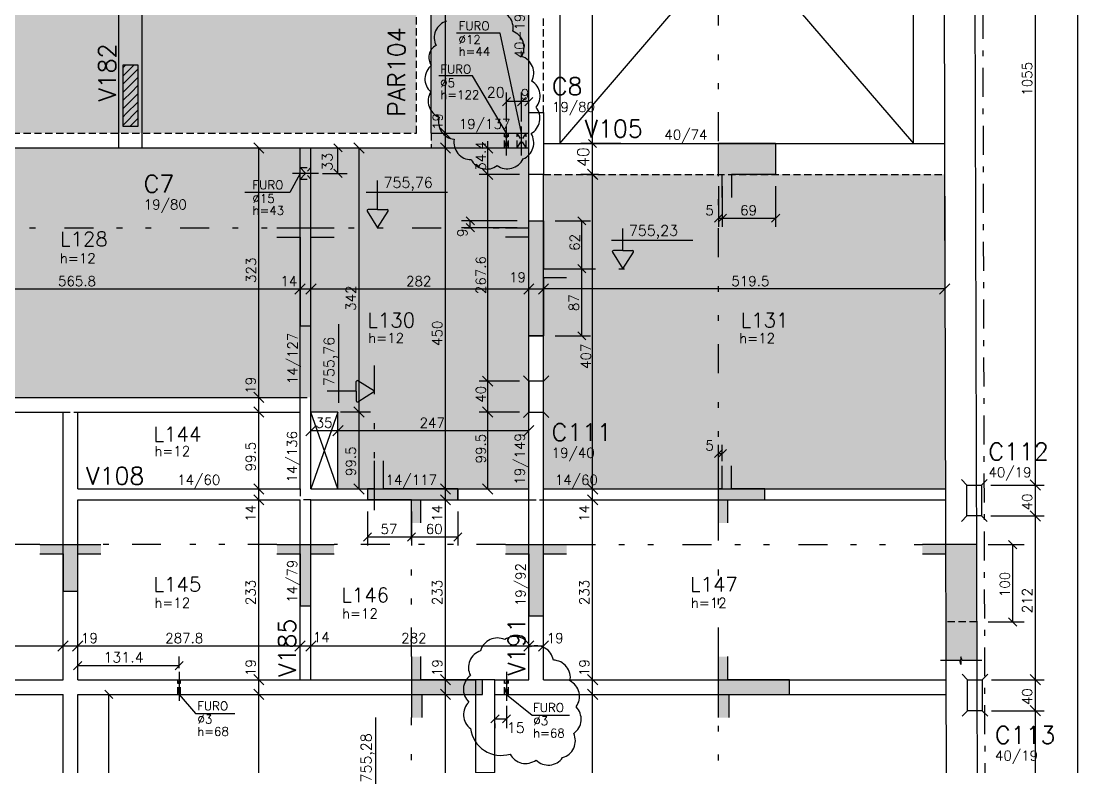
# Model space of a CAD drawing. Extents: x 64041 to 73506, y 0 to 6308.
# Drawn here: x 68149 to 69517, y 4651 to 5616 of the extents above; entities that cross this region are included whole.
import ezdxf

# ---------------------------------------------------------------- set-up
doc = ezdxf.new("R2010")
doc.units = 0
doc.header["$LTSCALE"] = 75
doc.header["$MEASUREMENT"] = 0
for name, pattern in [('ESTILO_TQS_0003', [1, 0.5, -0.2, 0.1, -0.2]), ('ESTILO_TQS_0004', [2, 0.5, -0.4, 0.1, -0.4, 0.1, -0.5]), ('HIDDEN2', [0.1875, 0.125, -0.0625])]:
    doc.linetypes.add(name, pattern=pattern)
doc.layers.get('0').update_dxf_attribs({"color": 3, "linetype": 'CONTINUOUS'})
for name, color, linetype in [('1', 3, 'CONTINUOUS'), ('110', 141, 'CONTINUOUS'), ('111', 51, 'CONTINUOUS'), ('200', 1, 'HIDDEN2'), ('204', 1, 'ESTILO_TQS_0003'), ('205', 1, 'ESTILO_TQS_0004'), ('210', 3, 'HIDDEN2'), ('212', 3, 'CONTINUOUS'), ('213', 3, 'CONTINUOUS'), ('216', 3, 'CONTINUOUS'), ('220', 5, 'CONTINUOUS'), ('221', 1, 'CONTINUOUS'), ('222', 6, 'CONTINUOUS'), ('226', 4, 'CONTINUOUS'), ('230', 3, 'CONTINUOUS'), ('231', 1, 'CONTINUOUS'), ('233', 6, 'CONTINUOUS'), ('250', 1, 'CONTINUOUS'), ('253', 253, 'CONTINUOUS')]:
    doc.layers.add(name, color=color, linetype=linetype)
doc.layers.add('113', color=7, linetype='CONTINUOUS', true_color=0xff850a)
doc.styles.get("Standard").update_dxf_attribs({"font": 'ROMANS.SHX'})

# ---------------------------------------------------------------- blocks, each defined once
blk = doc.blocks.new('_HFD8E5DFE43-004', base_point=(210496.960555, 18146.312154))
for p, q in [((212331.542452, 19111.152711), (212345.712865, 19125.323124)), ((212331.542452, 19121.759312), (212335.106264, 19125.323124)), ((212331.542452, 19100.546109), (212348.743054, 19117.746711)), ((212345.439359, 19103.836414), (212350.542452, 19108.939507)), ((212348.743054, 19117.746711), (212350.542452, 19119.546109)), ((212331.542452, 19089.939507), (212345.439359, 19103.836414)), ((212342.135663, 19089.926116), (212350.542452, 19098.332906)), ((212331.542452, 19079.332906), (212342.135663, 19089.926116)), ((212338.831968, 19076.015819), (212350.542452, 19087.726304)), ((212331.542452, 19068.726304), (212338.831968, 19076.015819)), ((212332.224576, 19048.195224), (212350.542452, 19066.5131)), ((212335.528272, 19062.105522), (212350.542452, 19077.119702)), ((212331.542452, 19058.119702), (212335.528272, 19062.105522)), ((212339.959077, 19045.323124), (212350.542452, 19055.906499)), ((212331.542452, 19047.5131), (212332.224576, 19048.195224))]:
    blk.add_line(p, q)

msp = doc.modelspace()

# ---------------------------------------------------------------- linework, layer by layer
at = {"layer": '1'}
for p, q in [((68275.6, 5452.3), (68275.6, 6030.8)), ((68305.6, 5452.3), (68305.6, 6030.8)), ((69304.1, 5457.9), (69304.1, 5990.8)), ((68679.6, 5471.3), (68679.6, 5923.8)), ((68806.1, 5497.9), (68806.1, 5925.8)), ((68846.1, 5670.5), (68846.1, 5457.9)), ((68679.6, 5471.3), (68806.1, 5471.3)), ((68825.1, 5457.9), (69344.1, 5457.9)), ((67921.8, 5452.3), (68527.3, 5452.3)), ((68510.1, 5110.3), (68510.1, 5452.3)), ((68524.1, 5010.8), (68524.1, 5452.3)), ((68524.1, 5452.3), (68806.1, 5452.3)), ((68806.1, 5010.8), (68806.1, 5417.9)), ((68825.1, 5010.8), (68825.1, 5417.9)), ((67944.3, 5129.3), (68510.1, 5129.3)), ((67944.3, 5110.3), (68203.3, 5110.3)), ((68203.3, 4763.9), (68203.3, 5110.3)), ((68222.3, 5110.3), (68510.1, 5110.3)), ((68222.3, 5010.8), (68222.3, 5110.3)), ((68510.1, 5010.8), (68510.1, 5110.3)), ((68222.3, 5010.8), (68510.1, 5010.8)), ((68524.1, 5010.8), (68806.1, 5010.8)), ((68806.1, 4763.9), (68806.1, 5010.8)), ((68825.1, 4763.9), (68825.1, 5010.8)), ((68825.1, 5010.8), (69345.3, 5010.8)), ((68222.3, 4763.9), (68222.3, 4996.8)), ((68222.3, 4996.8), (68510.1, 4996.8)), ((68510.1, 4763.9), (68510.1, 4996.8)), ((68524.1, 4996.8), (68806.1, 4996.8)), ((68524.1, 4763.9), (68524.1, 4996.8)), ((68825.1, 4996.8), (69345.3, 4996.8)), ((67947.3, 4763.9), (68203.3, 4763.9)), ((68222.3, 4763.9), (68510.1, 4763.9)), ((68505.8, 4763.9), (68737.3, 4763.9)), ((68762.3, 4763.9), (68806.1, 4763.9)), ((68825.1, 4763.9), (69345.9, 4763.9)), ((67947.3, 4744.9), (68203.3, 4744.9)), ((68203.3, 4449.4), (68203.3, 4744.9)), ((68222.3, 4744.9), (68737.3, 4744.9)), ((68222.3, 4449.4), (68222.3, 4744.9)), ((68762.3, 4744.9), (69346, 4744.9))]:
    msp.add_line(p, q, dxfattribs=at)
at = {"layer": '110'}
for points in [[(66073.6, 5913.3), (68660.6, 5913.3), (68660.6, 5471.3)], [(66073.6, 5913.3), (68660.6, 5471.3), (66073.6, 5471.3)]]:
    msp.add_solid(points, dxfattribs=at)
at = {"layer": '111'}
for points in [[(68679.6, 5452.3), (68679.6, 5932.3), (68806.1, 6030.8)], [(68679.6, 5452.3), (68806.1, 6030.8), (68806.1, 5452.3)], [(68806.1, 5452.3), (65922.3, 5224.6), (65175.1, 5224.6)], [(68806.1, 5452.3), (65175.1, 5224.6), (65175.1, 5225.6)], [(68806.1, 5452.3), (65175.1, 5225.6), (65175.1, 5452.3)], [(68806.1, 5452.3), (68524.1, 5129.3), (65922.3, 5129.3)], [(68806.1, 5452.3), (65922.3, 5129.3), (65922.3, 5224.6)], [(68806.1, 5452.3), (68559.1, 5110.3), (68524.1, 5110.3)], [(68806.1, 5452.3), (68524.1, 5110.3), (68524.1, 5129.3)], [(68806.1, 5452.3), (68806.1, 5010.8), (68559.1, 5010.8)], [(68806.1, 5452.3), (68559.1, 5010.8), (68559.1, 5110.3)]]:
    msp.add_solid(points, dxfattribs=at)
at = {"layer": '113'}
for points in [[(68825.1, 5010.8), (68825.1, 5417.9), (69344.2, 5417.9)], [(68825.1, 5010.8), (69344.2, 5417.9), (69345.3, 5010.8)], [(68825.1, 5010.8), (69345.3, 5010.8), (68825.1, 5010.8)]]:
    msp.add_solid(points, dxfattribs=at)
at = {"layer": '200'}
for p, q in [((68779.7, 5452.3), (68774.7, 5471.3)), ((68774.7, 5452.3), (68779.7, 5471.3)), ((68802.9, 5452.3), (68790.9, 5471.3)), ((68790.9, 5452.3), (68802.9, 5471.3)), ((68510.1, 5411.7), (68524.1, 5426.7)), ((68510.1, 5426.7), (68524.1, 5411.7)), ((68352.1, 4744.9), (68355.3, 4763.9)), ((68355.3, 4744.9), (68352.1, 4763.9)), ((68774.7, 4744.9), (68779.7, 4763.9)), ((68779.7, 4744.9), (68774.7, 4763.9))]:
    msp.add_line(p, q, dxfattribs=at)
at = {"layer": '204'}
msp.add_line((69392.4, 6080.8), (69406.4, 874.8), dxfattribs=at)
at = {"layer": '205'}
for p, q in [((69051.6, 5010.8), (69051.6, 5985.6)), ((68777.2, 5442.3), (68777.2, 5481.2)), ((68796.9, 5442.3), (68796.9, 5481.2)), ((68534.1, 5419.2), (68500.1, 5419.2)), ((65205.1, 5348.9), (68776.2, 5348.9)), ((68855.1, 5295.9), (68957.2, 5295.9)), ((68606.3, 4983.3), (68606.3, 5180.8)), ((68654.3, 4793.9), (68654.3, 4966.8)), ((69051.6, 4793.9), (69051.6, 4966.8)), ((68173.3, 4938.7), (67974.3, 4938.7)), ((68480.1, 4938.7), (68252.3, 4938.7)), ((68776.1, 4938.7), (68554.1, 4938.7)), ((68855.1, 4938.7), (69315.5, 4938.7)), ((68353.7, 4773.9), (68353.7, 4734.9)), ((68777.2, 4773.9), (68777.2, 4734.9)), ((68654.3, 4554.9), (68654.3, 4714.9)), ((69051.6, 4141.9), (69051.6, 4714.9))]:
    msp.add_line(p, q, dxfattribs=at)
at = {"layer": '210'}
for p, q in [((68825.1, 5497.9), (68825.1, 6030.8)), ((68660.6, 5471.3), (68660.6, 5913.3)), ((66225.6, 5471.3), (68660.6, 5471.3)), ((68679.6, 5471.3), (68679.6, 5452.3)), ((68774.7, 5452.3), (68774.7, 5471.3)), ((68779.7, 5452.3), (68779.7, 5471.3)), ((68790.9, 5452.3), (68790.9, 5471.3)), ((68802.9, 5452.3), (68802.9, 5471.3)), ((68510.1, 5426.7), (68524.1, 5426.7)), ((68825.1, 5417.9), (69344.2, 5417.9)), ((68510.1, 5411.7), (68524.1, 5411.7)), ((68510.1, 5129.3), (68524.1, 5129.3)), ((68203.3, 5110.3), (68222.3, 5110.3)), ((68510.1, 5110.3), (68510.1, 5110.3)), ((68510.1, 5010.8), (68510.1, 4996.8)), ((68524.1, 4996.8), (68510.1, 4996.8)), ((68806.1, 4996.8), (68825.1, 4996.8)), ((69385.7, 4838.7), (69345.6, 4838.7)), ((68352.1, 4744.9), (68352.1, 4763.9)), ((68355.3, 4744.9), (68355.3, 4763.9)), ((68774.7, 4744.9), (68774.7, 4763.9)), ((68779.7, 4744.9), (68779.7, 4763.9))]:
    msp.add_line(p, q, dxfattribs=at)
at = {"layer": '216'}
for p, q in [((68782.5, 5517.4), (68771.9, 5506.8)), ((68802.2, 5517.4), (68791.6, 5506.8)), ((68802.2, 5517.4), (68791.6, 5506.8)), ((68811.5, 5517.4), (68800.8, 5506.8)), ((68704.9, 5464.6), (68691.7, 5477.9)), ((68463.4, 5445.6), (68450.2, 5458.9)), ((68564.5, 5447), (68553.8, 5457.6)), ((68593.1, 5445.6), (68579.8, 5458.9)), ((68704.9, 5445.6), (68691.7, 5458.9)), ((68759.6, 5445.6), (68746.4, 5458.9)), ((68893.9, 5452.6), (68883.3, 5463.2)), ((68893.9, 5452.6), (68883.3, 5463.2)), ((68893.9, 5452.6), (68883.3, 5463.2)), ((68564.5, 5413.9), (68553.8, 5424.5)), ((68759.6, 5411.2), (68746.4, 5424.5)), ((68895.3, 5411.2), (68882, 5424.5)), ((68893.9, 5412.6), (68883.3, 5423.2)), ((68735.7, 5352.6), (68725.1, 5363.2)), ((68880, 5352.6), (68869.4, 5363.2)), ((69046.3, 5355.9), (69056.9, 5366.5)), ((69051.3, 5355.9), (69061.9, 5366.5)), ((69051.3, 5355.9), (69061.9, 5366.5)), ((69120.3, 5355.9), (69130.9, 5366.5)), ((68735.7, 5343.6), (68725.1, 5354.2)), ((68880, 5290.6), (68869.4, 5301.2)), ((68880, 5290.6), (68869.4, 5301.2)), ((68503.5, 5263), (68516.8, 5276.2)), ((68517.5, 5263), (68530.8, 5276.2)), ((68799.5, 5263), (68812.8, 5276.2)), ((68831.8, 5276.2), (68818.5, 5263)), ((69351.2, 5276.2), (69337.9, 5263)), ((68880, 5203.6), (68869.4, 5214.2)), ((68759.6, 5143.7), (68746.4, 5156.9)), ((68463.4, 5122.7), (68450.2, 5135.9)), ((68463.4, 5103.7), (68450.2, 5116.9)), ((68593.1, 5103.7), (68579.8, 5116.9)), ((68759.6, 5103.7), (68746.4, 5116.9)), ((68517.5, 5079.7), (68530.8, 5092.9)), ((68552.5, 5079.7), (68565.8, 5092.9)), ((68799.5, 5079.7), (68812.8, 5092.9)), ((69046.3, 5051.4), (69056.9, 5062)), ((69051.3, 5051.4), (69061.9, 5062)), ((69468.4, 5009.2), (69455.1, 5022.4)), ((68463.4, 5004.2), (68450.2, 5017.4)), ((68593.1, 5004.2), (68579.8, 5017.4)), ((68704.9, 5004.2), (68691.7, 5017.4)), ((68759.6, 5004.2), (68746.4, 5017.4)), ((68895.3, 5004.2), (68882, 5017.4)), ((68463.4, 4990.2), (68450.2, 5003.4)), ((68704.9, 4990.2), (68691.7, 5003.4)), ((68895.3, 4990.2), (68882, 5003.4)), ((69468.4, 4969.2), (69455.1, 4982.4)), ((68592, 4943.4), (68602.6, 4954)), ((68649, 4943.4), (68659.6, 4954)), ((68649, 4943.4), (68659.6, 4954)), ((68709, 4943.4), (68719.6, 4954)), ((69437.7, 4933.4), (69427.1, 4944)), ((69437.7, 4833.4), (69427.1, 4844)), ((68196.7, 4801), (68209.9, 4814.2)), ((68215.7, 4801), (68228.9, 4814.2)), ((68503.5, 4801), (68516.8, 4814.2)), ((68517.5, 4801), (68530.8, 4814.2)), ((68799.5, 4801), (68812.8, 4814.2)), ((68818.5, 4801), (68831.8, 4814.2)), ((68217, 4776.8), (68227.6, 4787.4)), ((68348.4, 4776.8), (68359, 4787.4)), ((68463.4, 4757.2), (68450.2, 4770.5)), ((68704.9, 4757.2), (68691.7, 4770.5)), ((68895.3, 4757.2), (68882, 4770.5)), ((69468.4, 4757.2), (69455.1, 4770.5)), ((68267.9, 4739.6), (68257.3, 4750.2)), ((68463.4, 4738.2), (68450.2, 4751.5)), ((68704.9, 4738.2), (68691.7, 4751.5)), ((68895.3, 4738.2), (68882, 4751.5)), ((68757, 4707.9), (68767.6, 4718.5)), ((68771.9, 4707.9), (68782.5, 4718.5)), ((69468.4, 4717.2), (69455.1, 4730.5))]:
    msp.add_line(p, q, dxfattribs=at)
at = {"layer": '220'}
for p, q in [((69382.4, 6070.8), (69394.6, 1528.8)), ((69382.4, 6070.8), (69394.6, 1528.8)), ((69342.5, 6030.8), (69354.5, 1568.8)), ((69342.5, 6030.8), (69354.5, 1568.8)), ((69125.6, 5457.9), (69051.6, 5457.9)), ((69051.6, 5417.9), (69051.6, 5457.9)), ((69125.6, 5457.9), (69125.6, 5417.9)), ((69051.6, 5417.9), (69056.6, 5417.9)), ((69056.6, 5387.9), (69056.6, 5417.9)), ((69068.6, 5417.9), (69068.6, 5387.9)), ((69125.6, 5417.9), (69068.6, 5417.9)), ((68480.1, 5348.9), (68554.1, 5348.9)), ((68606.3, 5010.8), (68606.3, 5047.1)), ((69056.6, 5010.8), (69056.6, 5040.8)), ((69068.6, 5010.8), (69068.6, 5040.8)), ((69051.6, 4966.8), (69051.6, 5010.8)), ((69056.6, 5010.8), (69051.6, 5010.8)), ((69111.6, 5010.8), (69068.6, 5010.8)), ((69068.6, 5010.8), (69068.6, 5010.8)), ((69111.6, 4996.8), (69111.6, 5010.8)), ((68654.3, 4996.8), (68597.3, 4996.8)), ((68654.3, 4966.8), (68654.3, 4996.8)), ((69063.6, 4966.8), (69063.6, 4996.8)), ((69063.6, 4996.8), (69111.6, 4996.8)), ((68173.3, 4938.7), (68252.3, 4938.7)), ((68480.1, 4938.7), (68554.1, 4938.7)), ((68776.1, 4938.7), (68855.1, 4938.7)), ((69385.5, 4938.7), (69315.5, 4938.7)), ((69315.5, 4926.7), (69345.5, 4926.7)), ((68654.3, 4793.9), (68654.3, 4714.9)), ((69051.6, 4714.9), (69051.6, 4793.9))]:
    msp.add_line(p, q, dxfattribs=at)
for points in [[(68776.2, 5348.9), (68806.1, 5348.9), (68806.1, 5357.9), (68825.1, 5357.9), (68825.1, 5348.9), (68825.1, 5295.9), (68855.1, 5295.9)], [(68480.1, 5336.9), (68480.1, 5336.9), (68510.1, 5336.9), (68510.1, 5221.9), (68524.1, 5221.9), (68524.1, 5336.9), (68554.1, 5336.9)], [(68806.1, 5208.9), (68825.1, 5208.9), (68806.1, 5208.9), (68806.1, 5336.9), (68776.2, 5336.9)], [(68855.1, 5283.9), (68825.1, 5283.9), (68825.1, 5208.9)], [(68714.3, 5010.8), (68714.3, 4996.8), (68714.3, 5010.8), (68618.3, 5010.8), (68618.3, 5047.1)], [(68606.3, 5010.8), (68597.3, 5010.8), (68597.3, 4996.8)], [(68666.3, 4966.8), (68666.3, 4996.8), (68714.3, 4996.8)], [(68173.3, 4926.7), (68173.3, 4926.7), (68203.3, 4926.7), (68203.3, 4878.7), (68222.3, 4878.7), (68222.3, 4926.7), (68252.3, 4926.7)], [(68480.1, 4926.7), (68480.1, 4926.7), (68510.1, 4926.7), (68510.1, 4859.7), (68524.1, 4859.7), (68524.1, 4926.7), (68554.1, 4926.7)], [(68776.1, 4926.7), (68776.1, 4926.7), (68806.1, 4926.7), (68806.1, 4846.7), (68825.1, 4846.7), (68825.1, 4926.7), (68855.1, 4926.7)], [(68668.3, 4714.9), (68668.3, 4744.9), (68746.3, 4744.9), (68746.3, 4763.9), (68666.3, 4763.9), (68666.3, 4793.9)], [(69065.6, 4714.9), (69065.6, 4744.9), (69143.6, 4744.9), (69143.6, 4763.9), (69063.6, 4763.9), (69063.6, 4793.9)]]:
    msp.add_lwpolyline(points, dxfattribs=at)
at = {"layer": '221'}
for p, q in [((68846.1, 5457.9), (69304.1, 5990.8)), ((68846.1, 5990.8), (69304.1, 5457.9)), ((68768.9, 5600.6), (68712.5, 5600.6)), ((68796.9, 5471.3), (68768.9, 5600.6)), ((68733.3, 5545.7), (68689.5, 5545.7)), ((68777.2, 5471.3), (68733.3, 5545.7)), ((68510.1, 5419.2), (68496.9, 5394.7)), ((68496.9, 5394.7), (68438.6, 5394.7)), ((68559.1, 5010.8), (68524.1, 5110.3)), ((68559.1, 5110.3), (68524.1, 5010.8)), ((68353.7, 4744.9), (68374.7, 4720.2)), ((68777.2, 4744.9), (68810.6, 4718.2)), ((68374.7, 4720.2), (68425.5, 4720.2)), ((68810.6, 4718.2), (68858.7, 4718.2))]:
    msp.add_line(p, q, dxfattribs=at)
msp.add_lwpolyline([(69392.5, 4788.7), (69367.2, 4788.7), (69365.5, 4793.7), (69365.5, 4783.7), (69363.9, 4788.7), (69338.8, 4788.7)], dxfattribs=at)
at = {"layer": '221', "linetype": 'Continuous'}
for centre, radius, start, end in [((68763.4, 5607.5), 22.5, 348.8539, 88.8539), ((68706.2, 5594.7), 22.5, 106.7054, 206.7054), ((68777.5, 5582.1), 22.5, 329.2964, 69.2964), ((68693.8, 5569.4), 17.1, 116.8487, 216.8487), ((68790, 5549.2), 22.5, 332.1517, 72.1517), ((68694.2, 5541.5), 22.5, 128.4766, 228.4766), ((68798.4, 5519.4), 22.5, 319.3282, 59.3282), ((68698.4, 5512.9), 22.5, 148.5087, 248.5087), ((68798, 5490.4), 22.5, 299.3081, 39.3081), ((68711.8, 5485.8), 22.5, 164.1604, 264.1604), ((68790.1, 5458.7), 22.5, 292.4309, 32.4309), ((68731.7, 5459.5), 22.5, 169.8421, 269.8421), ((68751.6, 5447.3), 22.5, 207.3135, 307.3135), ((68778.4, 5447.7), 22.5, 234.376, 334.376), ((68765.4, 4795.4), 22.5, 64.7856, 164.7856), ((68787.7, 4797.2), 22.5, 24.4832, 124.4832), ((68750.5, 4779.9), 22.5, 107.6523, 207.6523), ((68815.8, 4785.4), 22.5, 9.8591, 109.8591), ((68837.4, 4766.7), 22.5, 348.6111, 88.6111), ((68744, 4751.4), 22.5, 126.7563, 226.7563), ((68849.3, 4742.2), 22.5, 323.1339, 63.1339), ((68744.1, 4718.7), 22.5, 133.5035, 233.5035), ((68851.4, 4712.8), 22.5, 304.9436, 44.9436), ((68770.1, 4705.6), 39.7, 187.2315, 287.2315), ((68843.9, 4684.8), 22.5, 285.2356, 25.2356), ((68801.9, 4677.9), 22.5, 207.1066, 307.1066), ((68831.4, 4675.9), 22.5, 225.2178, 325.2178)]:
    msp.add_arc(centre, radius, start, end, dxfattribs=at)
at = {"layer": '222'}
for p, q in [((68806.1, 5150.3), (68799.1, 5157.4)), ((68825.1, 5150.3), (68832.2, 5157.4)), ((68806.1, 5110.3), (68799.1, 5103.2)), ((68825.1, 5110.3), (68832.2, 5103.2)), ((69373.2, 5015.8), (69366.2, 5022.9)), ((69392.2, 5015.8), (69399.3, 5022.9)), ((69373.2, 4975.8), (69366.2, 4968.7)), ((69392.2, 4975.8), (69399.3, 4968.7)), ((69374, 4763.8), (69367, 4770.9)), ((69393, 4763.8), (69400.1, 4770.9)), ((69374, 4723.8), (69367, 4716.8)), ((69393, 4723.8), (69400.1, 4716.8))]:
    msp.add_line(p, q, dxfattribs=at)
for points in [[(68281.1, 5479.9), (68281.1, 5559.9), (68300.1, 5559.9), (68300.1, 5479.9), (68281.1, 5479.9)], [(68806.1, 5417.9), (68806.1, 5497.9), (68825.1, 5497.9), (68825.1, 5417.9), (68806.1, 5417.9)], [(68806.1, 5110.3), (68825.1, 5110.3), (68825.1, 5150.3), (68806.1, 5150.3), (68806.1, 5110.3)], [(69373.2, 4975.8), (69373.2, 5015.8), (69392.2, 5015.8), (69392.2, 4975.8), (69373.2, 4975.8)], [(68737.3, 4643.9), (68762.3, 4643.9), (68762.3, 4763.9), (68737.3, 4763.9), (68737.3, 4643.9)], [(69374, 4723.8), (69374, 4763.8), (69393, 4763.8), (69393, 4723.8), (69374, 4723.8)]]:
    msp.add_lwpolyline(points, dxfattribs=at)
at = {"layer": '230'}
for p, q in [((68559.1, 5110.3), (68524.1, 5110.3)), ((68559.1, 5010.8), (68559.1, 5110.3))]:
    msp.add_line(p, q, dxfattribs=at)
at = {"layer": '231'}
for p, q in [((68610.5, 5372.4), (68610.5, 5409.9)), ((68595.5, 5394.9), (68700.9, 5394.9)), ((68596.9, 5370.3), (68610.5, 5348.9)), ((68610.5, 5372.4), (68598.1, 5372.4)), ((68610.5, 5372.4), (68622.9, 5372.4)), ((68610.5, 5348.9), (68624.1, 5370.3)), ((68928, 5319.4), (68928, 5347.8)), ((68913, 5332.8), (69018.4, 5332.8)), ((68914.4, 5317.3), (68928, 5295.9)), ((68928, 5319.4), (68915.6, 5319.4)), ((68928, 5319.4), (68940.4, 5319.4)), ((68928, 5295.9), (68941.5, 5317.3)), ((68560.3, 5122.2), (68560.3, 5223.9)), ((68582.8, 5137.3), (68582.8, 5149.7)), ((68606.3, 5137.2), (68584.9, 5150.8)), ((68582.8, 5137.2), (68545.3, 5137.2)), ((68582.8, 5137.2), (68582.8, 5124.8)), ((68584.9, 5123.7), (68606.3, 5137.2)), ((68608.3, 4606.2), (68608.3, 4714.8))]:
    msp.add_line(p, q, dxfattribs=at)
for centre, start, end in [((68598.1, 5371), 90, 212.377), ((68622.9, 5371), 327.6277, 90), ((68915.6, 5318), 90, 212.377), ((68940.4, 5318), 327.6277, 90), ((68584.1, 5149.7), 57.6277, 180), ((68584.1, 5124.8), 180, 302.377)]:
    msp.add_arc(centre, 1.36, start, end, dxfattribs=at)
at = {"layer": '250'}
for p, q in [((69461.8, 5015.8), (69461.8, 6070.8)), ((69516.8, 1528.8), (69516.8, 6070.8)), ((68888.6, 5457.9), (68888.6, 5990.8)), ((68698.3, 5471.3), (68698.3, 5904.8)), ((68777.2, 5486.2), (68777.2, 5524.1)), ((68796.9, 5512.1), (68777.2, 5512.1)), ((68796.9, 5486.2), (68796.9, 5524.1)), ((68806.1, 5512.1), (68796.9, 5512.1)), ((68806.1, 5522.2), (68806.1, 5524.1)), ((68698.3, 5452.3), (68698.3, 5471.3)), ((68698.3, 5010.8), (68698.3, 5460.8)), ((68753, 5417.9), (68753, 5460.8)), ((68894.4, 5457.9), (68873.6, 5457.9)), ((68893.4, 5457.9), (68873.6, 5457.9)), ((68925.3, 5457.9), (68873.6, 5457.9)), ((68888.6, 5417.9), (68888.6, 5457.9)), ((68456.8, 5129.3), (68456.8, 5452.3)), ((68547.1, 5452.3), (68571.1, 5452.3)), ((68559.1, 5419.2), (68559.1, 5452.3)), ((68586.4, 5110.3), (68586.4, 5452.3)), ((68539.2, 5419.2), (68571.1, 5419.2)), ((68794.1, 5417.9), (68741.7, 5417.9)), ((68753, 5150.3), (68753, 5417.9)), ((68896.2, 5417.9), (68873.6, 5417.9)), ((68888.6, 5010.8), (68888.6, 5417.9)), ((69051.6, 5402.9), (69051.6, 5350)), ((69056.6, 5402.9), (69056.6, 5350)), ((69125.6, 5402.9), (69125.6, 5350)), ((69344.2, 5405.9), (69344.6, 5258.3)), ((68791.1, 5357.9), (68719.2, 5357.9)), ((68791.1, 5348.9), (68719.2, 5348.9)), ((68730.4, 5348.9), (68730.4, 5357.9)), ((68840.1, 5357.9), (68886, 5357.9)), ((68874.7, 5295.9), (68874.7, 5357.9)), ((69051.6, 5361.2), (69056.6, 5361.2)), ((69056.6, 5361.2), (69125.6, 5361.2)), ((68840.1, 5295.9), (68886, 5295.9)), ((68860.7, 5295.9), (68886, 5295.9)), ((68874.7, 5208.9), (68874.7, 5295.9)), ((67944.3, 5269.6), (68510.1, 5269.6)), ((68510.1, 5269.6), (68524.1, 5269.6)), ((68524.1, 5269.6), (68806.1, 5269.6)), ((68806.1, 5269.6), (68825.1, 5269.6)), ((69344.6, 5269.6), (68825.1, 5269.6)), ((68840.1, 5208.9), (68886, 5208.9)), ((68794.1, 5150.3), (68741.7, 5150.3)), ((68753, 5110.3), (68753, 5150.3)), ((68456.8, 5110.3), (68456.8, 5129.3)), ((68456.8, 5010.8), (68456.8, 5110.3)), ((68601.4, 5110.3), (68562.6, 5110.3)), ((68586.4, 5010.8), (68586.4, 5110.3)), ((68794.1, 5110.3), (68741.7, 5110.3)), ((68753, 5010.8), (68753, 5110.3)), ((68524.1, 5086.3), (68559.1, 5086.3)), ((68559.1, 5086.3), (68806.1, 5086.3)), ((69051.6, 5025.8), (69051.6, 5068)), ((69056.6, 5046.9), (69056.6, 5068)), ((69051.6, 5056.7), (69056.6, 5056.7)), ((68456.8, 4996.8), (68456.8, 5010.8)), ((68698.3, 4996.8), (68698.3, 5010.8)), ((68888.6, 4996.8), (68888.6, 5010.8)), ((69404.2, 5015.8), (69473, 5015.8)), ((69461.8, 4975.8), (69461.8, 5015.8)), ((68456.8, 4763.9), (68456.8, 4996.8)), ((68698.3, 4763.9), (68698.3, 4996.8)), ((68888.6, 4763.9), (68888.6, 4996.8)), ((68597.3, 4981.8), (68597.3, 4937.5)), ((68654.3, 4981.8), (68654.3, 4937.5)), ((68714.3, 4981.8), (68714.3, 4937.5)), ((69404.2, 4975.8), (69473, 4975.8)), ((69461.8, 4763.8), (69461.8, 4975.8)), ((68597.3, 4948.7), (68654.3, 4948.7)), ((68654.3, 4948.7), (68714.3, 4948.7)), ((69400.5, 4938.7), (69447.4, 4938.7)), ((69432.4, 4838.7), (69432.4, 4938.7)), ((69400.7, 4838.7), (69447.4, 4838.7)), ((67944.3, 4807.6), (68203.3, 4807.6)), ((68203.3, 4807.6), (68222.3, 4807.6)), ((68222.3, 4807.6), (68510.1, 4807.6)), ((68510.1, 4807.6), (68524.1, 4807.6)), ((68524.1, 4807.6), (68806.1, 4807.6)), ((68806.1, 4807.6), (68825.1, 4807.6)), ((68222.3, 4794), (68222.3, 4794.1)), ((68353.7, 4778.9), (68353.7, 4794.1)), ((68222.3, 4782.1), (68353.7, 4782.1)), ((68456.8, 4744.9), (68456.8, 4763.9)), ((68698.3, 4744.9), (68698.3, 4763.9)), ((68888.6, 4744.9), (68888.6, 4763.9)), ((69405, 4763.8), (69473, 4763.8)), ((69461.8, 4723.8), (69461.8, 4763.8)), ((68262.6, 4528.7), (68262.6, 4744.9)), ((68264.6, 4744.9), (68274.6, 4744.9)), ((68456.8, 4475.9), (68456.8, 4744.9)), ((68698.3, 3800.9), (68698.3, 4744.9)), ((68888.6, 4111.9), (68888.6, 4744.9)), ((68777.2, 4729.9), (68777.2, 4701.2)), ((69405, 4723.8), (69473, 4723.8)), ((69461.8, 4136.8), (69461.8, 4723.8)), ((68762.3, 4713.2), (68777.2, 4713.2)), ((68762.3, 4707.2), (68762.3, 4701.2))]:
    msp.add_line(p, q, dxfattribs=at)
at = {"layer": '253'}
for points in [[(69051.6, 5417.9), (69051.6, 5457.9), (69125.6, 5457.9)], [(69051.6, 5417.9), (69125.6, 5457.9), (69056.6, 5417.9)], [(69068.6, 5417.9), (69056.6, 5417.9), (69125.6, 5457.9)], [(69068.6, 5417.9), (69125.6, 5457.9), (69125.6, 5417.9)], [(69068.6, 5417.9), (69068.6, 5387.9), (69056.6, 5387.9)], [(69068.6, 5417.9), (69056.6, 5387.9), (69056.6, 5387.9)], [(69068.6, 5417.9), (69056.6, 5387.9), (69056.6, 5417.9)], [(68510.1, 5336.9), (68480.1, 5336.9), (68554.1, 5348.9)], [(68554.1, 5348.9), (68480.1, 5336.9), (68480.1, 5348.9)], [(68524.1, 5336.9), (68510.1, 5336.9), (68554.1, 5348.9)], [(68554.1, 5348.9), (68554.1, 5336.9), (68524.1, 5336.9)], [(68806.1, 5336.9), (68776.2, 5336.9), (68806.1, 5348.9)], [(68806.1, 5348.9), (68776.2, 5336.9), (68776.2, 5348.9)], [(68825.1, 5295.9), (68806.1, 5208.9), (68825.1, 5357.9)], [(68806.1, 5208.9), (68806.1, 5336.9), (68825.1, 5357.9)], [(68825.1, 5357.9), (68806.1, 5336.9), (68806.1, 5348.9)], [(68806.1, 5348.9), (68806.1, 5357.9), (68825.1, 5357.9)], [(68524.1, 5221.9), (68510.1, 5221.9), (68524.1, 5336.9)], [(68510.1, 5221.9), (68510.1, 5336.9), (68524.1, 5336.9)], [(68825.1, 5208.9), (68806.1, 5208.9), (68825.1, 5295.9)], [(68825.1, 5283.9), (68825.1, 5208.9), (68825.1, 5295.9)], [(68825.1, 5295.9), (68855.1, 5295.9), (68825.1, 5283.9)], [(68855.1, 5295.9), (68855.1, 5283.9), (68825.1, 5283.9)], [(68618.3, 5047.1), (68606.3, 5047.1), (68618.3, 5010.8)], [(68606.3, 5047.1), (68606.3, 5010.8), (68618.3, 5010.8)], [(69056.6, 5010.8), (69056.6, 5040.8), (69068.6, 5040.8)], [(69056.6, 5010.8), (69068.6, 5040.8), (69063.6, 4996.8)], [(69068.6, 5010.8), (69063.6, 4996.8), (69068.6, 5040.8)], [(68606.3, 5010.8), (68597.3, 5010.8), (68654.3, 4996.8)], [(68654.3, 4996.8), (68597.3, 5010.8), (68597.3, 4996.8)], [(68618.3, 5010.8), (68606.3, 5010.8), (68654.3, 4996.8)], [(68654.3, 4996.8), (68714.3, 5010.8), (68618.3, 5010.8)], [(68666.3, 4996.8), (68714.3, 5010.8), (68654.3, 4996.8)], [(68714.3, 4996.8), (68714.3, 5010.8), (68666.3, 4996.8)], [(69056.6, 5010.8), (69063.6, 4966.8), (69051.6, 4966.8)], [(69056.6, 5010.8), (69051.6, 4966.8), (69051.6, 5010.8)], [(69056.6, 5010.8), (69063.6, 4996.8), (69063.6, 4966.8)], [(69068.6, 5010.8), (69111.6, 4996.8), (69063.6, 4996.8)], [(69068.6, 5010.8), (69111.6, 5010.8), (69111.6, 4996.8)], [(68666.3, 4966.8), (68654.3, 4996.8), (68654.3, 4966.8)], [(68666.3, 4996.8), (68654.3, 4996.8), (68666.3, 4966.8)], [(68173.3, 4926.7), (68173.3, 4938.7), (68252.3, 4938.7)], [(68173.3, 4926.7), (68252.3, 4938.7), (68203.3, 4926.7)], [(68222.3, 4926.7), (68203.3, 4926.7), (68252.3, 4938.7)], [(68222.3, 4926.7), (68252.3, 4938.7), (68252.3, 4926.7)], [(68480.1, 4926.7), (68480.1, 4938.7), (68554.1, 4938.7)], [(68480.1, 4926.7), (68554.1, 4938.7), (68510.1, 4926.7)], [(68524.1, 4926.7), (68510.1, 4926.7), (68554.1, 4938.7)], [(68524.1, 4926.7), (68554.1, 4938.7), (68554.1, 4926.7)], [(68806.1, 4926.7), (68776.1, 4926.7), (68855.1, 4938.7)], [(68855.1, 4938.7), (68776.1, 4926.7), (68776.1, 4938.7)], [(68806.1, 4926.7), (68855.1, 4938.7), (68825.1, 4926.7)], [(68825.1, 4926.7), (68855.1, 4938.7), (68855.1, 4926.7)], [(69385.5, 4938.7), (69385.5, 4938.7), (69315.5, 4938.7)], [(69385.5, 4938.7), (69315.5, 4938.7), (69315.5, 4926.7)], [(69385.5, 4938.7), (69315.5, 4926.7), (69345.5, 4926.7)], [(69385.5, 4938.7), (69345.5, 4926.7), (69345.7, 4788.7)], [(69385.5, 4938.7), (69345.7, 4788.7), (69363.9, 4788.7)], [(69385.5, 4938.7), (69363.9, 4788.7), (69365.5, 4793.7)], [(69385.5, 4938.7), (69365.5, 4793.7), (69367.2, 4788.7)], [(69385.5, 4938.7), (69367.2, 4788.7), (69385.7, 4788.7)], [(68222.3, 4926.7), (68222.3, 4878.7), (68203.3, 4878.7)], [(68222.3, 4926.7), (68203.3, 4878.7), (68203.3, 4926.7)], [(68524.1, 4926.7), (68524.1, 4859.7), (68510.1, 4859.7)], [(68524.1, 4926.7), (68510.1, 4859.7), (68510.1, 4926.7)], [(68806.1, 4926.7), (68825.1, 4926.7), (68825.1, 4846.7)], [(68806.1, 4926.7), (68825.1, 4846.7), (68806.1, 4846.7)], [(68666.3, 4763.9), (68654.3, 4714.9), (68666.3, 4793.9)], [(68666.3, 4793.9), (68654.3, 4714.9), (68654.3, 4793.9)], [(69063.6, 4763.9), (69063.6, 4793.9), (69051.6, 4793.9)], [(69063.6, 4763.9), (69051.6, 4793.9), (69065.6, 4714.9)], [(69065.6, 4714.9), (69051.6, 4793.9), (69051.6, 4714.9)], [(69365.5, 4793.7), (69363.9, 4788.7), (69365.5, 4783.7)], [(68666.3, 4763.9), (68668.3, 4714.9), (68654.3, 4714.9)], [(68666.3, 4763.9), (68746.3, 4763.9), (68668.3, 4744.9)], [(68666.3, 4763.9), (68668.3, 4744.9), (68668.3, 4714.9)], [(68668.3, 4744.9), (68746.3, 4763.9), (68746.3, 4744.9)], [(69063.6, 4763.9), (69065.6, 4714.9), (69065.6, 4744.9)], [(69063.6, 4763.9), (69065.6, 4744.9), (69143.6, 4763.9)], [(69143.6, 4763.9), (69065.6, 4744.9), (69143.6, 4744.9)]]:
    msp.add_solid(points, dxfattribs=at)

# ---------------------------------------------------------------- block references
at = {"layer": '221'}
msp.add_blockref('_HFD8E5DFE43-004', (66446.6, 4580.8), dxfattribs=at)

# ---------------------------------------------------------------- texts
for s, height, p in [('FURO', 11.25, (68715.3, 5604.5)), ('%%c12', 11.25, (68715.1, 5586.8)), ('h=44', 11.25, (68715.3, 5571.5)), ('FURO', 11.25, (68691.6, 5548.4)), ('%%c5', 11.25, (68691.4, 5530.7)), ('h=122', 11.25, (68691.6, 5515.4)), ('FURO', 11.25, (68448.5, 5398.7)), ('755,76', 13.5, (68618.2, 5400.7)), ('%%c15', 11.25, (68448.4, 5381)), ('h=43', 11.25, (68448.5, 5365.7)), ('755,23', 13.5, (68935.7, 5338.6)), ('FURO', 11.25, (68377, 4724.3)), ('FURO', 11.25, (68811.7, 4722.2)), ('%%c3', 11.25, (68377.3, 4707.1)), ('%%c3', 11.25, (68812, 4705)), ('h=68', 11.25, (68377, 4691.3)), ('h=68', 11.25, (68811.7, 4689.2))]:
    msp.add_text(s, height=height).set_placement(p)
for s, p in [('755,76', (68554.4, 5144)), ('755,28', (68602.4, 4630.9))]:
    msp.add_text(s, height=13.5, rotation=90).set_placement(p)
at = {"layer": '212'}
for s, p in [('40-19/40-149', (68800.6, 5568.1)), ('14/127', (68506.8, 5146.3)), ('14/136', (68506.1, 5019.2)), ('19/149', (68800.8, 5016.3)), ('14/79', (68506.3, 4863.5)), ('19/92', (68801.8, 4859.1))]:
    msp.add_text(s, height=12.75, rotation=90, dxfattribs=at).set_placement(p)
for s, p in [('19/137', (68715.6, 5476.8)), ('40/74', (68981.6, 5462.9)), ('14/60', (68351.1, 5016.2)), ('14/117', (68620.8, 5016.2)), ('14/60', (68839.8, 5016.2))]:
    msp.add_text(s, height=12.75, dxfattribs=at).set_placement(p)
at = {"layer": '213'}
for s, p in [('19/80', (68836.1, 5498.8)), ('19/80', (68307.8, 5372.6)), ('19/40', (68835.7, 5051.2)), ('40/19', (69401, 5026)), ('40/19', (69409.5, 4659.3))]:
    msp.add_text(s, height=12.75, dxfattribs=at).set_placement(p)
at = {"layer": '216'}
for s, height, p in [('1055', 12.75, (69457.5, 5519.8)), ('19', 12.75, (68694.5, 5475.5)), ('34.4', 12.75, (68750.4, 5422.6)), ('33', 13.5, (68552, 5422.7)), ('40', 15, (68884.1, 5427.4)), ('9', 12.8, (68726.6, 5336.9)), ('62', 12.75, (68872, 5319)), ('323', 12.75, (68453, 5277.4)), ('267.6', 12.75, (68750.4, 5263)), ('342', 12.75, (68582.2, 5241.3)), ('87', 12.75, (68870.9, 5240.9)), ('450', 12.75, (68694, 5195.8)), ('407', 12.75, (68886.4, 5166.1)), ('19', 12.75, (68452.5, 5134)), ('40', 12.75, (68750.4, 5122.4)), ('99.5', 12.75, (68750.4, 5043.9)), ('99.5', 12.75, (68452.5, 5033.5)), ('99.5', 12.75, (68582.2, 5027.5)), ('40', 12.75, (69457.5, 4983)), ('14', 12.75, (68452.5, 4968.3)), ('14', 12.75, (68694, 4968.3)), ('14', 12.75, (68884.4, 4968.3)), ('100', 12.75, (69428.6, 4870.8)), ('233', 12.75, (68452.5, 4860.4)), ('233', 12.75, (68694, 4860.4)), ('233', 12.75, (68884.4, 4860.4)), ('212', 12.75, (69457.5, 4849.9)), ('19', 12.75, (68452.5, 4768.6)), ('19', 12.75, (68694, 4768.6)), ('19', 12.75, (68884.4, 4768.6)), ('40', 12.75, (69457.5, 4731))]:
    msp.add_text(s, height=height, rotation=90, dxfattribs=at).set_placement(p)
for s, height, p in [('20', 13.5, (68751.7, 5517.4)), ('9', 13.5, (68795.5, 5514.9)), ('5', 12.8, (69034.6, 5365)), ('69', 12.75, (69079.7, 5365)), ('h=12', 12.75, (68199.2, 5303)), ('565.8', 12.75, (68196.8, 5273.4)), ('14', 12.75, (68484.6, 5273.4)), ('282', 12.75, (68647.3, 5273.4)), ('19', 12.75, (68780.6, 5278.4)), ('519.5', 12.75, (69068.3, 5273.4)), ('h=12', 12.75, (68598.3, 5199.8)), ('h=12', 12.75, (69078.4, 5199.5)), ('35', 12.75, (68530.2, 5090.1)), ('247', 12.75, (68664.8, 5090.1)), ('h=12', 12.75, (68321.5, 5053.4)), ('5', 12.8, (69034.6, 5060.6)), ('57', 12.75, (68614.3, 4952.6)), ('60', 12.75, (68672.8, 4952.6)), ('h=12', 12.75, (68321.5, 4857)), ('h=12', 12.75, (69015.8, 4857)), ('h=12', 12.75, (68564.4, 4843.2)), ('19', 12.75, (68226.6, 4811.4)), ('287.8', 12.75, (68335.6, 4811.4)), ('14', 12.75, (68526.7, 4812.5)), ('282', 12.75, (68641, 4811.4)), ('19', 12.75, (68829.4, 4811.4)), ('131.4', 13.5, (68255.6, 4786.2)), ('15', 13.5, (68777.8, 4695.1))]:
    msp.add_text(s, height=height, dxfattribs=at).set_placement(p)
at = {"layer": '220'}
for s, p in [('C8', (68836.1, 5520.7)), ('C7', (68307.8, 5394.5)), ('C111', (68835.7, 5073)), ('C112', (69401, 5047.9)), ('C113', (69409.5, 4681.1))]:
    msp.add_text(s, height=22.5, dxfattribs=at).set_placement(p)
at = {"layer": '226'}
for s, p in [('L128', (68199.4, 5325)), ('L130', (68597.2, 5219.9)), ('L131', (69080.4, 5219.9)), ('L144', (68320.4, 5072.4)), ('L145', (68320.4, 4878)), ('L147', (69014.8, 4878)), ('L146', (68563.4, 4864.2))]:
    msp.add_text(s, height=18.75, dxfattribs=at).set_placement(p)
at = {"layer": '233'}
for s, p in [('PAR104', (68646.2, 5492.4)), ('V182', (68271.8, 5512.1)), ('V185', (68504.6, 4767.6)), ('V191', (68801.6, 4769.1))]:
    msp.add_text(s, height=22.5, rotation=90, dxfattribs=at).set_placement(p)
for s, p in [('V105', (68878.4, 5465.9)), ('V108', (68233.3, 5016.5))]:
    msp.add_text(s, height=22.5, dxfattribs=at).set_placement(p)

doc.saveas('drawing.dxf')
